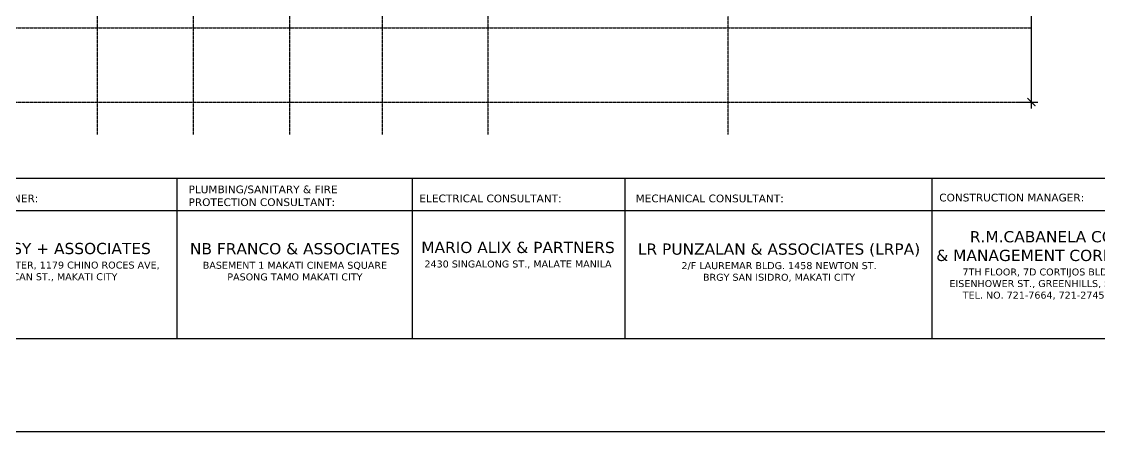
# Model space of a CAD drawing. Header units: inches. Extents: x -189245 to 740841, y -215444 to 469401.
# Drawn here: x 493390 to 527048, y 111625 to 124414 of the extents above; entities that cross this region are included whole.
import ezdxf

# ---------------------------------------------------------------- set-up
doc = ezdxf.new("R2010")
doc.units = ezdxf.units.IN
doc.header["$LTSCALE"] = 10
doc.header["$MEASUREMENT"] = 0
doc.linetypes.add('CENTER', pattern=[2, 1.25, -0.25, 0.25, -0.25])
doc.linetypes.add('GRID NORMAL$0$GRID BASEMENT$0$GRID GROUND$0$GRID$0$$0$PHANTOM', pattern=[2.5, 1.25, -0.25, 0.25, -0.25, 0.25, -0.25])
for name, color, linetype in [('a-dim', 8, 'Continuous'), ('A-GRID', 8, 'Continuous'), ('GRID', 8, 'CENTER')]:
    doc.layers.add(name, color=color, linetype=linetype)
doc.layers.add('Defpoints @ 1', color=7, linetype='Continuous', plot=False)
doc.styles.add('GRID NORMAL$0$GRID BASEMENT$0$GRID GROUND$0$GRID$0$Standard', font='ARIAL.TTF')
doc.styles.add('loudet_font200', font='romans.shx')
doc.dimstyles.new('GRID NORMAL$0$GRID BASEMENT$0$GRID GROUND$0$GRID$0$Standard', dxfattribs={"dimtxt": 250, "dimasz": 0.18, "dimexe": 0.18, "dimexo": 0.0625, "dimgap": 50, "dimtad": 1, "dimdec": 0, "dimzin": 0, "dimdsep": 46, "dimtxsty": 'GRID NORMAL$0$GRID BASEMENT$0$GRID GROUND$0$GRID$0$Standard', "dimcen": 0.09, "dimadec": 0, "dimazin": 0, "dimtfac": 1, "dimtdec": 0, "dimtofl": 0, "dimtmove": 0, "dimatfit": 3, "dimfxl": 1, "dimtolj": 1, "dimtzin": 0, "dimarcsym": 0})

# ---------------------------------------------------------------- blocks, each defined once
blk = doc.blocks.new('GRID NORMAL$0$GRID BASEMENT$0$GRID GROUND$0$GRID$0$_ARCHTICK')
at = {"color": 0, "linetype": 'ByBlock', "ltscale": 20, "const_width": 0.15}
blk.add_lwpolyline([(-0.5, -0.5), (0.5, 0.5)], dxfattribs=at)
blk = doc.blocks.new('*D896')
at = {"layer": 'a-dim', "color": 0, "lineweight": -2, "ltscale": 500}
for p, q in [((524424, 131365), (525124, 131365)), ((524924, 121702), (524924, 131565)), ((524508, 121902), (525124, 121902))]:
    blk.add_line(p, q, dxfattribs=at)
at = {"layer": 'Defpoints', "color": 0, "ltscale": 500}
for p in [(524424, 131365), (524924, 131365), (524508, 121902)]:
    blk.add_point(p, dxfattribs=at)
at = {"layer": 'a-dim', "color": 0, "lineweight": -2, "ltscale": 500, "xscale": 250, "yscale": 250, "zscale": 250}
for p, rotation in [((524924, 131365), 90), ((524924, 121902), 270)]:
    blk.add_blockref('GRID NORMAL$0$GRID BASEMENT$0$GRID GROUND$0$GRID$0$_ARCHTICK', p, dxfattribs=dict(at, rotation=rotation))
at = {"layer": 'a-dim', "color": 3, "ltscale": 500, "insert": (524747, 126633), "char_height": 250, "attachment_point": 5, "rotation": 90, "style": 'GRID NORMAL$0$GRID BASEMENT$0$GRID GROUND$0$GRID$0$Standard'}
blk.add_mtext('\\A1;9463', dxfattribs=at)

msp = doc.modelspace()

# ---------------------------------------------------------------- linework, layer by layer
at = {"layer": 'A-GRID', "linetype": 'GRID NORMAL$0$GRID BASEMENT$0$GRID GROUND$0$GRID$0$$0$PHANTOM'}
for points in [[(457908.88734, 124214.43301), (524924.35815, 124214.43301)], [(457908.88734, 121901.8997), (524924.35815, 121901.8997)]]:
    msp.add_lwpolyline(points, dxfattribs=at)
at = {"layer": 'Defpoints', "color": 5}
msp.add_line((445844.44144, 119524.55308), (541044.44144, 119524.55308), dxfattribs=at)
at = {"layer": 'Defpoints'}
for p, q in [((498252.86262, 114524.55308), (498252.86262, 119524.55308)), ((505601.899, 114524.55308), (505601.899, 119524.55308)), ((512238.18823, 114524.55308), (512238.18823, 119524.55308)), ((521824.37654, 114524.55308), (521824.37654, 119524.55308)), ((445844.44144, 118516.02084), (541044.44144, 118516.02084))]:
    msp.add_line(p, q, dxfattribs=at)
at = {"layer": 'Defpoints', "color": 2}
msp.add_lwpolyline([(439751.44144, 111624.55308), (544751.44144, 111624.55308), (544751.44144, 185874.55308), (439751.44144, 185874.55308)], close=True, dxfattribs=at)
at = {"layer": 'Defpoints', "color": 5}
msp.add_lwpolyline([(445844.44144, 114524.55308), (541044.44144, 114524.55308), (541044.44144, 182974.55308), (445844.44144, 182974.55308)], close=True, dxfattribs=at)
at = {"layer": 'GRID', "linetype": 'GRID NORMAL$0$GRID BASEMENT$0$GRID GROUND$0$GRID$0$$0$PHANTOM'}
for p, q in [((495753.65541, 178562.49557), (495753.65541, 120893.30323)), ((498753.65541, 178562.49557), (498753.65541, 120893.30323)), ((501753.65541, 178562.49557), (501753.65541, 120893.30323)), ((504653.65541, 178562.49557), (504653.65541, 120893.30323)), ((507953.65541, 178562.49557), (507953.65541, 120893.30323)), ((515453.65541, 120893.30323), (515453.65541, 178562.49557))]:
    msp.add_line(p, q, dxfattribs=at)

# ---------------------------------------------------------------- texts
at = {"layer": 'Defpoints', "linetype": 'Continuous', "char_height": 239.5008, "attachment_point": 1, "style": 'loudet_font200'}
for s, insert, width in [('{\\fVerdana|b0|i0|c0|p34;PLUMBING/SANITARY & FIRE PROTECTION CONSULTANT:}', (498603.90022, 119296.84322), 6754.4897056), ('{\\fVerdana|b0|i0|c0|p34;STRUCTURAL DESIGNER:}', (489812.24053, 119014.95363), 4464.9539396), ('{\\fVerdana|b0|i0|c0|p34;ELECTRICAL CONSULTANT:}', (505811.77413, 119014.95363), 6754.4897056), ('{\\fVerdana|b0|i0|c0|p34;MECHANICAL CONSULTANT:}', (512565.95498, 119014.95363), 6754.4897056), ('{\\fVerdana|b0|i0|c0|p34;CONSTRUCTION MANAGER:}', (522045.59337, 119041.67225), 6754.4897056)]:
    msp.add_mtext(s, dxfattribs=dict(at, insert=insert, width=width))
at = {"layer": 'Defpoints @ 1', "linetype": 'Continuous', "attachment_point": 5, "style": 'loudet_font200'}
for s, insert, char_height in [('{\\fVerdana|b0|i0|c0|p34;R.M.CABANELA CONST. \\P& MANAGEMENT CORPORATION\\P\\H0.62x;7TH FLOOR, 7D CORTIJOS BLDG., NO. 25\\PEISENHOWER ST., GREENHILLS, SAN JUAN MM\\PTEL. NO. 721-7664, 721-2745, 721-2785 }', (525804.70025, 116804.93154), 350), ('{\\fVerdana|b0|i0|c0|p34;\\H0.90021x; AROMIN & SY + ASSOCIATES\\H1.1109x;\\P\\H0.56x;UNIT 504 PRYCE CENTER, 1179 CHINO ROCES AVE,\\PCOR. BAGTICAN ST., MAKATI CITY}', (493868.67597, 116908.43318), 388.8), ('{\\fVerdana|b0|i0|c0|p34;\\H0.90021x;NB FRANCO & ASSOCIATES\\H1.1109x;\\P\\H0.56x;BASEMENT 1 MAKATI CINEMA SQUARE\\PPASONG TAMO MAKATI CITY}', (501925.58529, 116917.11832), 388.8), ('{\\fVerdana|b0|i0|c0|p34;\\H0.90021x;MARIO ALIX & PARTNERS\\H1.1109x;\\P\\H0.56x;2430 SINGALONG ST., MALATE MANILA}', (508891.89546, 117123.88896), 388.8), ('{\\fVerdana|b0|i0|c0|p34;\\H0.90021x;LR PUNZALAN & ASSOCIATES (LRPA)\\H1.1109x;\\P\\H0.56x;2/F LAUREMAR BLDG. 1458 NEWTON ST.\\PBRGY SAN ISIDRO, MAKATI CITY}', (517043.42501, 116890.8894), 388.8)]:
    msp.add_mtext(s, dxfattribs=dict(at, insert=insert, char_height=char_height))

# ---------------------------------------------------------------- dimensions: what is measured, and where the dimension line sits
at = {"layer": 'a-dim', "ltscale": 500}
dim = msp.add_linear_dim(base=(524924.32718, 131365.07003), p1=(524508.06597, 121901.8997), p2=(524424.32718, 131365.07003), angle=270, dimstyle='GRID NORMAL$0$GRID BASEMENT$0$GRID GROUND$0$GRID$0$Standard', override={"dimasz": 250, "dimexe": 200, "dimblk1": 'GRID NORMAL$0$GRID BASEMENT$0$GRID GROUND$0$GRID$0$_ARCHTICK', "dimblk2": 'GRID NORMAL$0$GRID BASEMENT$0$GRID GROUND$0$GRID$0$_ARCHTICK', "dimsah": 1, "dimdle": 200, "dimclrt": 3}, dxfattribs=at)
dim.commit()
dim.dimension.update_dxf_attribs({"geometry": '*D896', "text_midpoint": (524746.59867, 126633.48487)})

doc.saveas('drawing.dxf')
